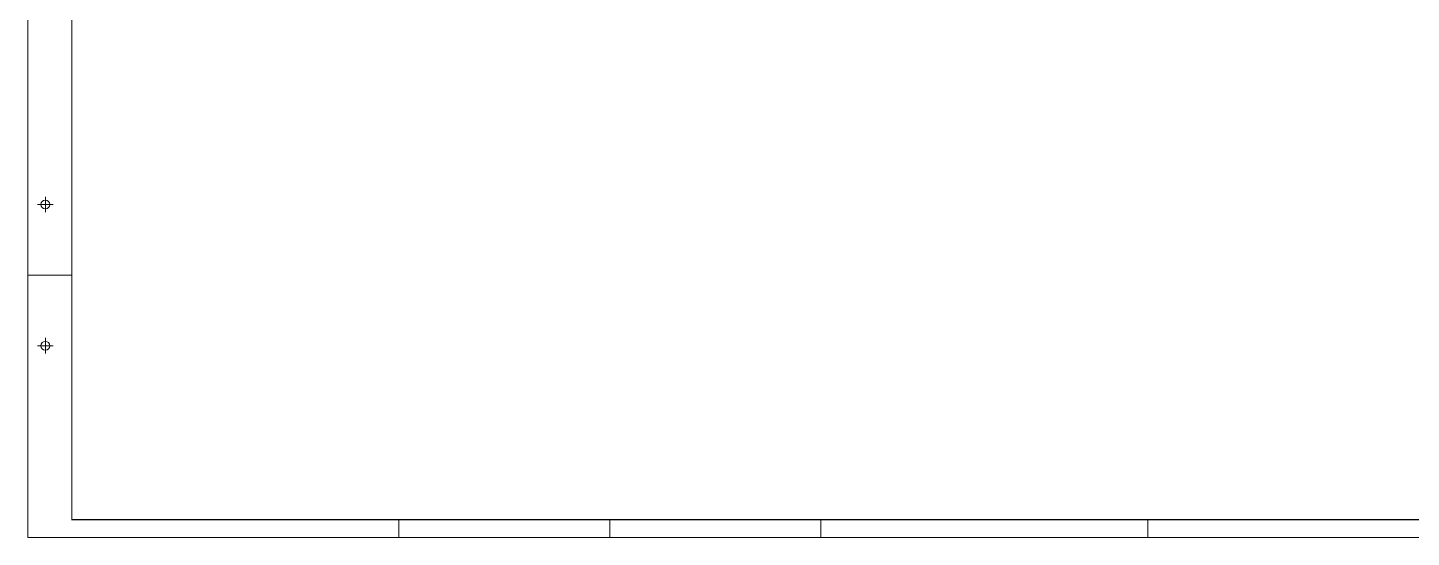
# Model space of a CAD drawing. Extents: x -29754 to -10774, y -8834 to 6017.
# Drawn here: x -25472 to -21556, y -8834 to -7391 of the extents above; entities that cross this region are included whole.
import ezdxf

# ---------------------------------------------------------------- set-up
doc = ezdxf.new("R2010")
doc.units = 0
doc.header["$PDMODE"] = 2
doc.header["$PDSIZE"] = 10
doc.layers.get('0').update_dxf_attribs({"lineweight": 13})

# ---------------------------------------------------------------- blocks, each defined once
blk = doc.blocks.new('*U3')
at = {"color": 252}
for p, q in [((-11690, 1785), (-11690, 1829.2)), ((-11690, 1785), (-11734.2, 1785)), ((-11690, 1785), (-11645.8, 1785)), ((-11690, 1785), (-11690, 1740.8)), ((-11790, 1385), (-11540, 1385)), ((-11690, 985), (-11690, 1029.2)), ((-11690, 985), (-11734.2, 985)), ((-11690, 985), (-11645.8, 985)), ((-11690, 985), (-11690, 940.8))]:
    blk.add_line(p, q, dxfattribs=at)
at = {"color": 7}
for p, q in [((-9690, 0), (-9690, -100)), ((-8495, 0), (-8495, -100)), ((-7300, 0), (-7300, -100)), ((-5450, 0), (-5450, -100))]:
    blk.add_line(p, q, dxfattribs=at)
blk.add_lwpolyline([(-11790, 8310), (-11790, -100), (100, -100), (100, 8310)], close=True, dxfattribs=at)
at = {"color": 7, "const_width": 6}
blk.add_lwpolyline([(-11540, 8210), (-11540, 0), (0, 0), (0, 8210)], close=True, dxfattribs=at)
at = {"color": 252}
for centre in [(-11690, 1785), (-11690, 985)]:
    blk.add_circle(centre, 25, dxfattribs=at)
for p in [(-11690, 1785), (-11690, 1785), (-11690, 985), (-11690, 985)]:
    blk.add_point(p, dxfattribs=at)
blk.add_point((-11690, 985))

msp = doc.modelspace()

# ---------------------------------------------------------------- block references
at = {"xscale": 0.5, "yscale": 0.5, "zscale": 0.5}
msp.add_blockref('*U3', (-19577.2, -8784.13), dxfattribs=at)

doc.saveas('drawing.dxf')
